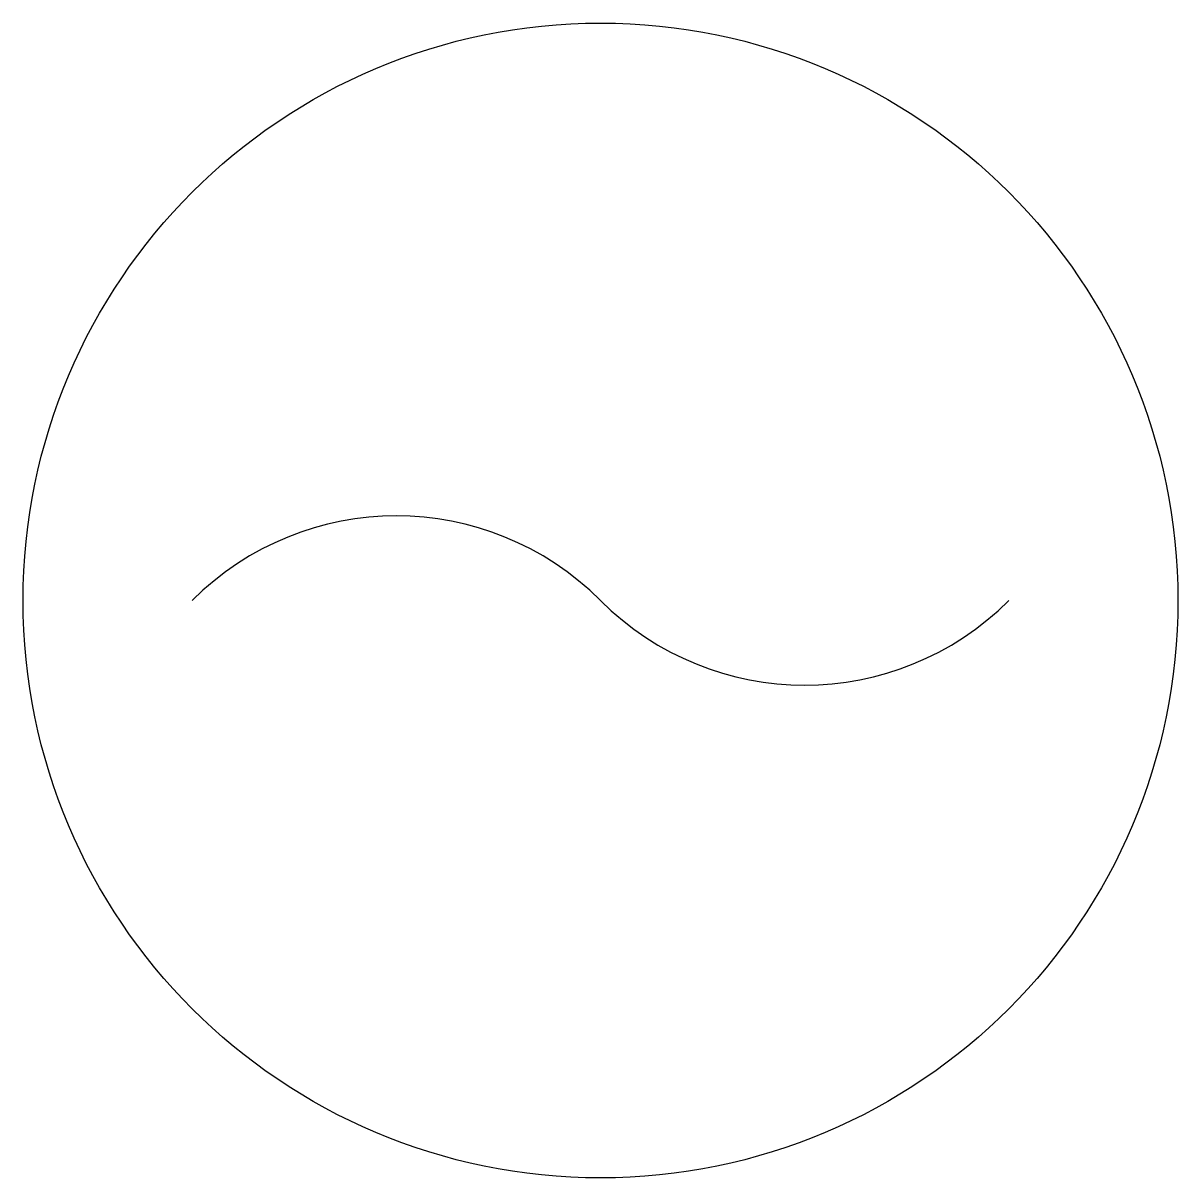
# Model space of a CAD drawing. Header units: millimetres. Extents: x -2 to 2, y -2 to 2.
import ezdxf

# ---------------------------------------------------------------- set-up
doc = ezdxf.new("R2010")
doc.units = ezdxf.units.MM
doc.header["$LTSCALE"] = 1000

msp = doc.modelspace()

# ---------------------------------------------------------------- linework, layer by layer
msp.add_circle((0, 0), 2)
at = {"color": 6}
for centre, start, end in [((-0.7071, -0.7071), 45, 135), ((0.7071, 0.7071), 225, 315)]:
    msp.add_arc(centre, 1, start, end, dxfattribs=at)

doc.saveas('drawing.dxf')
